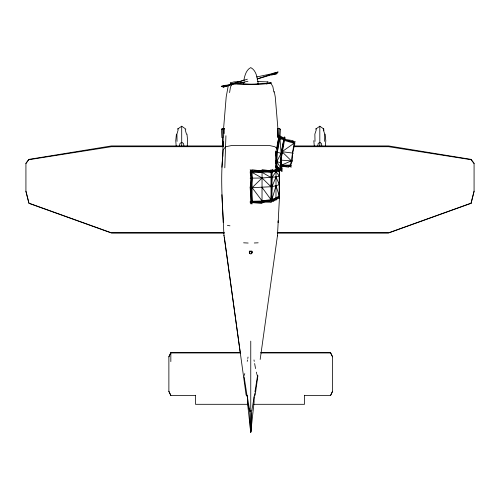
<?xml version="1.0" encoding="UTF-8"?>
<svg xmlns="http://www.w3.org/2000/svg" width="500" height="500" viewBox="0 0 500 500"><rect width="100%" height="100%" fill="white"/><g stroke="black" fill="none" stroke-linecap="round" stroke-linejoin="round"><path stroke-width="0.75" d="M254.112 396.825L254.112 401.975L250.756 432.413L247.4 401.975L247.381 396.825M279.562 170.156L279.312 171.131L270.994 172.062L250.156 172.488L251.125 178.194L250.162 187.688L251.062 201.388L252.094 202.606L262.013 203.475L262.062 169.669L270.994 170.812L279.312 169.988L279.25 198.275C270.219 201.438 260.656 202.638 251.056 202.656L250.1 202.606L251.05 204.019L251.1 169.775L252.144 171.194L252.087 203.969L250.106 201.331L271.031 200.775L272 199.281L276.025 185.756L276.019 169.1L279.312 169.988M275.963 200.369L276.025 185.756L279.306 184.638L279.519 170.356L279.494 193.944M279.119 137.269L279.163 128.606L277.663 128.494L277.431 130.188M254.7 393.519L251.812 410.819L250.756 411.456L249.694 410.819L247.2 395.794M275.95 156.069L276 151.537L279.006 135.963L280.238 137.463L284.9 139.825L284.356 136.938L283.869 139.581C281.3 149.863 279.781 160.475 281.25 171.044L275.881 167.306L275.438 160.681L276 151.537L276.462 151.531M222.787 156.037L223.081 137.556M224.112 133.562L223.931 128.494L223.6 137.231M279.306 184.638L279.312 171.131L276.019 170.425L272.044 171.969L271 177.544L271.056 202.206L262.019 202.113L252.1 201.331L251.119 187.712L252.169 178.175L251.112 172.5L250.156 171.194L270.994 170.812L272.894 169.281L272.9 170.6L272.044 171.969L272 199.281L272.962 200.238L272.975 201.656L279.256 196.95L279.306 184.638L276.031 176.894L262.081 178L250.169 178.175M324.613 141.369L324.762 134.162L323.281 129.631L323.95 129.125L319.812 126.213L315.675 129.125L316.294 128.719M225.925 135.744L224.806 167.819M278.2 220.775L278.144 222.5L279.613 194.713L279.613 170.125M251.062 431.763L251.737 412.413M292.275 160.981L292.556 153.006L294.025 143.281L295.012 142.662L284.431 139.331L293.075 140.644L292.838 141.9L294.025 143.281L294.887 143.556L292.556 153.006L290.581 165.075L289 166.088L281.562 166.244L288.762 167.162L289 166.088L291.544 165.188L281.531 165.119L281.394 160.15L292.275 160.981L290.581 165.075L281.562 166.244M280.044 136.137L280.394 129.188L279.163 128.606M277.45 235.925L278.2 221.744M276.056 168.581L275.881 167.306L277.362 169.806L276.725 161.619L278.587 138.55L283.869 139.581C282.006 150.025 279.587 160.613 281.656 171.169L281.137 169.631L275.8 166.081L276.231 165.956M221.919 167.262L223.175 149.806L225.619 146.762L231.256 145.6L269.925 145.625L274.906 146.762L276.562 148.306M281.731 155.55L281.956 152.475M223.594 128.394L226.188 96.994L228.206 85.975M187.213 145.956L187.644 140.669L186.969 134.119M222.581 141.037L222.838 146.1L223.156 142.4M223.931 128.494L222.688 128.606L222.838 146.1L223.219 141.644M325.344 145.956L325.812 140.669L325.056 134.119M222.787 155.919C220.65 177.463 222.169 199.181 223.256 220.738L223.306 222.463L221.887 194.713M176.425 134.119L175.75 140.669L176.181 145.956M250.162 187.688L252.156 187.681L262.019 200.863L270.938 199.65L272.05 186.531L276.031 176.894L279.312 176.156L279.55 174.344M282.281 171.281L281.031 168.369L276.725 161.619L281.112 153.319L279.981 138.719L278.812 137.394L285.163 138.55L284.769 137.025L284.275 139.675C283.8 149.575 278.944 160.162 282.169 169.875L277.256 168.412L275.8 166.081M279.288 195.662L279.544 193.675L279.544 195.094M222.838 146.1L223.144 143.869M257.906 375.644L255.206 394.944L254.656 395.569M260.175 359.438L277.512 235.294M279.525 182.125L279.262 195.9L275.975 197.9L271.056 202.206M254.938 392.006L257.481 376.087L256.894 374.206M229.581 92.594L230.487 87.05L231.506 85.056M276.962 148.475L277.213 146.95M277.462 145.419L278.587 138.55M243.25 83.925L243.481 82.537M243.819 80.463C244.731 75.744 246.056 69.931 250.763 67.588C256.537 70.619 257.281 78.231 258.275 83.925L257.706 84.4M247.244 361.375L247.506 359.938M247.769 358.5L248.031 357.062M277.444 130.219L277.663 128.494L277.913 137.188L278.256 137.188L278.569 140.9M282.144 153.562L277.269 152.25L280.469 136.1L284.125 138.306L284.275 139.675L281.512 153.425L280.975 162.894L282.069 168.612L277.156 167.156L275.438 160.681L275.894 160.6M317.794 145.588L318.219 143.481L319.812 142.306L321.4 143.475L321.844 145.588M179.506 145.588L179.963 143.488L181.719 142.3L183.469 143.475L183.925 145.588M277.262 232.975L388.638 232.975L471.056 203.337L474.075 191.181M471.056 203.337L474.075 191.356L474.075 163.325L471.056 159.369L388.638 145.944L294.394 145.944M266.756 84.113L267.337 81.881L270.281 82.7L269.944 83.375L267.631 83.694L254.638 84.237L237.069 83.856M178.231 129.631L176.925 134.162L177.044 141.369M244.206 375.462L244.788 373.581M280.281 129.531L280.394 129.188M316.35 129.631L314.862 134.162L315.012 141.369M250.756 432.413L250.906 410.844M223.713 129.681L224.188 128.494M249.475 252.744L249.85 251.213L249.475 252.087L249.85 253.619L250.763 253.981L251.669 253.619L252.05 252.744L251.669 251.213L252.05 252.744M249.231 252.056L249.681 251.012M240.688 352.663L170.831 352.663L168.875 356.744L168.875 391.463L170.831 395.469L195.494 395.469M273.85 92.075L272.856 86.619L270.981 83.394L271.337 82.694L270.481 82.394M332.531 391.238L330.575 395.469L304.506 395.469M330.575 395.469L332.531 391.463L332.531 356.744L330.575 352.663L260.844 352.663M168.875 356.844L170.831 352.919L240.688 352.919M223.519 145.944L111.363 145.944L28.944 159.369L25.925 163.325L25.925 191.356L28.944 203.337L111.363 232.975L224.3 232.975M25.925 163.5L28.944 159.369M230.356 82.387L230.381 83.375L232.188 83.725M279.312 176.156L276.025 171.625L272.056 177.406L270.994 186.737L262.081 178L252.156 187.681L270.994 186.737L276.025 185.756L279.262 195.9L279.488 193.588L279.256 196.95L270.938 199.65L262.081 187.419M221.887 137.681L221.462 129.188L222.688 128.606M221.713 129.188L224.106 128.594M186.469 134.162L185.162 129.631L185.837 129.125L181.7 126.213L177.556 129.125L178.181 128.719M281.531 165.119L291.369 160.831L282.013 151.713L294.025 143.281L284.225 140.381L292.838 141.9L295.219 141.35M279.113 196.988C271.156 202.587 260.837 201.844 251.6 202.537L251.6 171.112L270.55 170.775L279.113 170.006M276.019 169.1L270.994 172.062L252.144 169.762L252.144 171.194L262.069 172.362L271 177.544L270.988 169.506M249.85 251.863L250.763 251.5L251.669 251.863M389.369 232.531L471.056 203.169M257.019 78.975L278.156 71.988L273.188 73.25M228.419 85.763L222.931 87.181L247.375 79.188M257.431 78.956L271.206 74.869L277.169 73.619L271.663 74.994M226.644 85.281L244.131 80.113M226.244 85.138L221.262 86.344L225.912 85.5M228.75 85.406L247.944 81.256M256.475 77.006L273.65 73.369M237.188 83.5L244.7 82.175M28.944 159.706L111.363 146.706L223.519 146.706M270.981 83.394L250.581 84.419L235.575 83.869M254.294 242.981L258.15 242.812M240.275 81.581L233.994 81.881L231.137 82.7L231.406 83.362L233.119 83.694M294.394 146.706L388.638 146.706L471.056 159.706L474.075 163.5M111.363 232.794L224.3 232.794M277.262 232.794L388.638 232.794M260.844 352.919L330.575 352.919L332.531 356.844M247.662 404.306L195.494 404.306L195.494 395.238M253.894 404.306L304.506 404.306L304.506 395.238M257.444 81.512L267.337 81.881M291.375 166.144L289 166.088L291.194 167.2M277.75 128.594L279.012 128.644M279.012 137.294L278.081 137.188L277.913 128.556M243.594 242.812L248.15 243.038M282.013 151.713L293.469 153.181M281.6 163.019L276.725 161.619L275.438 160.681L275.781 162.944M227.394 225.312L229.969 225.831M278.812 137.394L279.363 137.569M25.925 191.181L28.944 203.169L110.631 232.531M262.081 178L252.15 172.481L250.15 169.769M277.269 152.25L276 151.537L276.725 161.619M247.256 396.006L246.088 394.919L224.331 237.081M168.875 391.238L170.831 395.469M251.844 251.012L252.294 252.056M221.462 129.188L221.562 129.531M250.606 410.844L250.744 411.319M323.331 128.719L323.913 130.762M256.369 372.15L256.7 373.581M247.4 401.975L249.775 412.413L250.45 431.763M279.006 135.963L279.244 137.031M274.256 91.5L275.275 96.994L277.887 128.394M253.994 359.938L254.25 361.375M254.638 363.531L255.544 368.569M244.131 376.85L247.194 396.688M223.962 235.287L240.225 352.463M313.812 140.669L314.281 145.956M278.25 137.231L278.506 140.188M277.488 130.963L277.644 133.294M277.75 134.85L277.913 137.188M223.275 221.744L223.994 235.875M471.056 159.369L471.056 159.706M319.812 126.225L319.812 146.531M251.669 252.963L251.669 253.619M250.763 250.85L250.763 251.5M250.756 341.138L250.756 411.456M249.85 252.963L249.85 253.619M181.7 126.225L181.719 146.531M170.831 352.663L170.831 361.6M243.825 84.4A7.531 1.25 0 0 1 243.819 83.444M257.731 83.438A7.531 1.25 0 0 1 258.312 83.912"/></g></svg>
